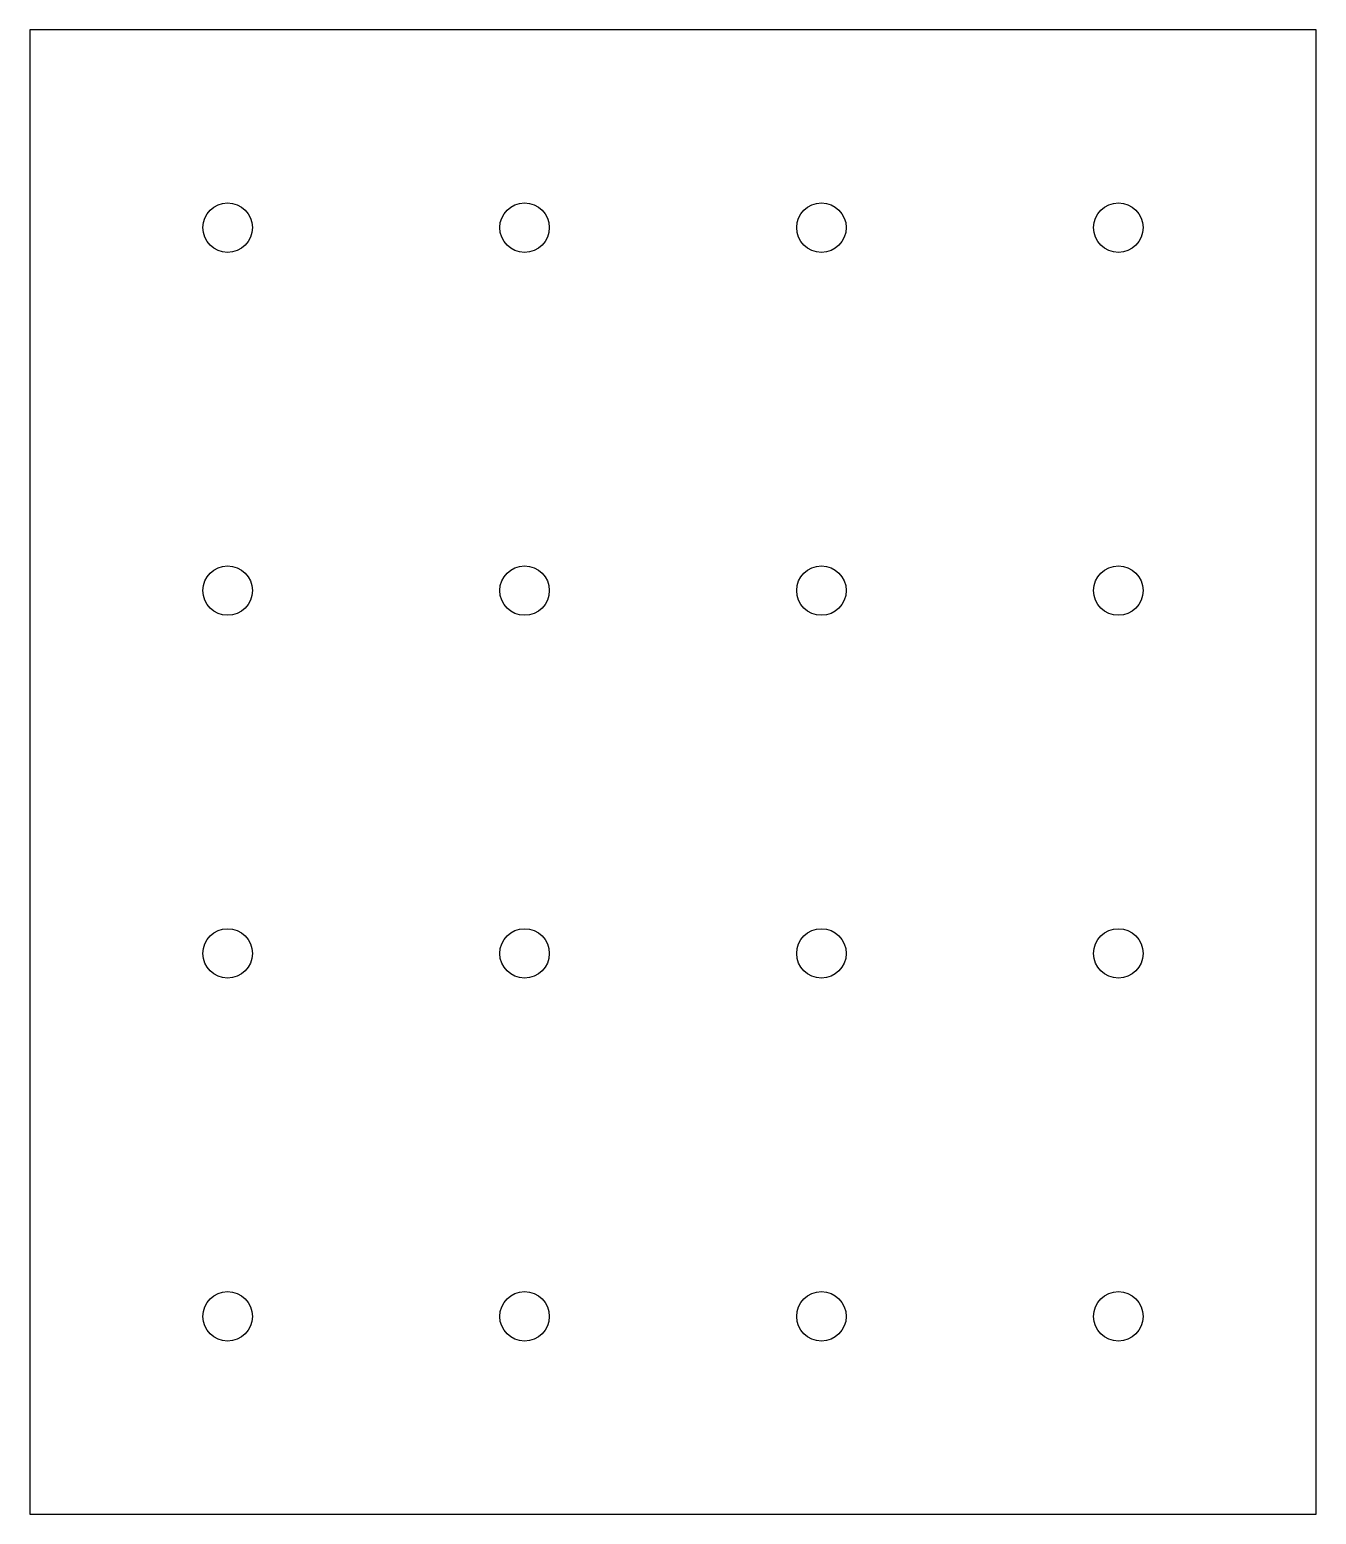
# Model space of a CAD drawing. Header units: centimetres. Extents: x -13 to 0, y 0 to 15.
import ezdxf

# ---------------------------------------------------------------- set-up
doc = ezdxf.new("R2010")
doc.units = ezdxf.units.CM
doc.layers.get('0').update_dxf_attribs({"linetype": 'CONTINUOUS'})

msp = doc.modelspace()

# ---------------------------------------------------------------- linework, layer by layer
msp.add_line((-13, 0), (0, 0))
msp.add_lwpolyline([(-13, 0), (0, 0), (0, 15), (-13, 15)], close=True)
for centre in [(-11, 13), (-8, 13), (-5, 13), (-2, 13), (-11, 9.333), (-8, 9.333), (-5, 9.333), (-2, 9.333), (-11, 5.667), (-8, 5.667), (-5, 5.667), (-2, 5.667), (-11, 2), (-8, 2), (-5, 2), (-2, 2)]:
    msp.add_circle(centre, 0.25)

doc.saveas('drawing.dxf')
